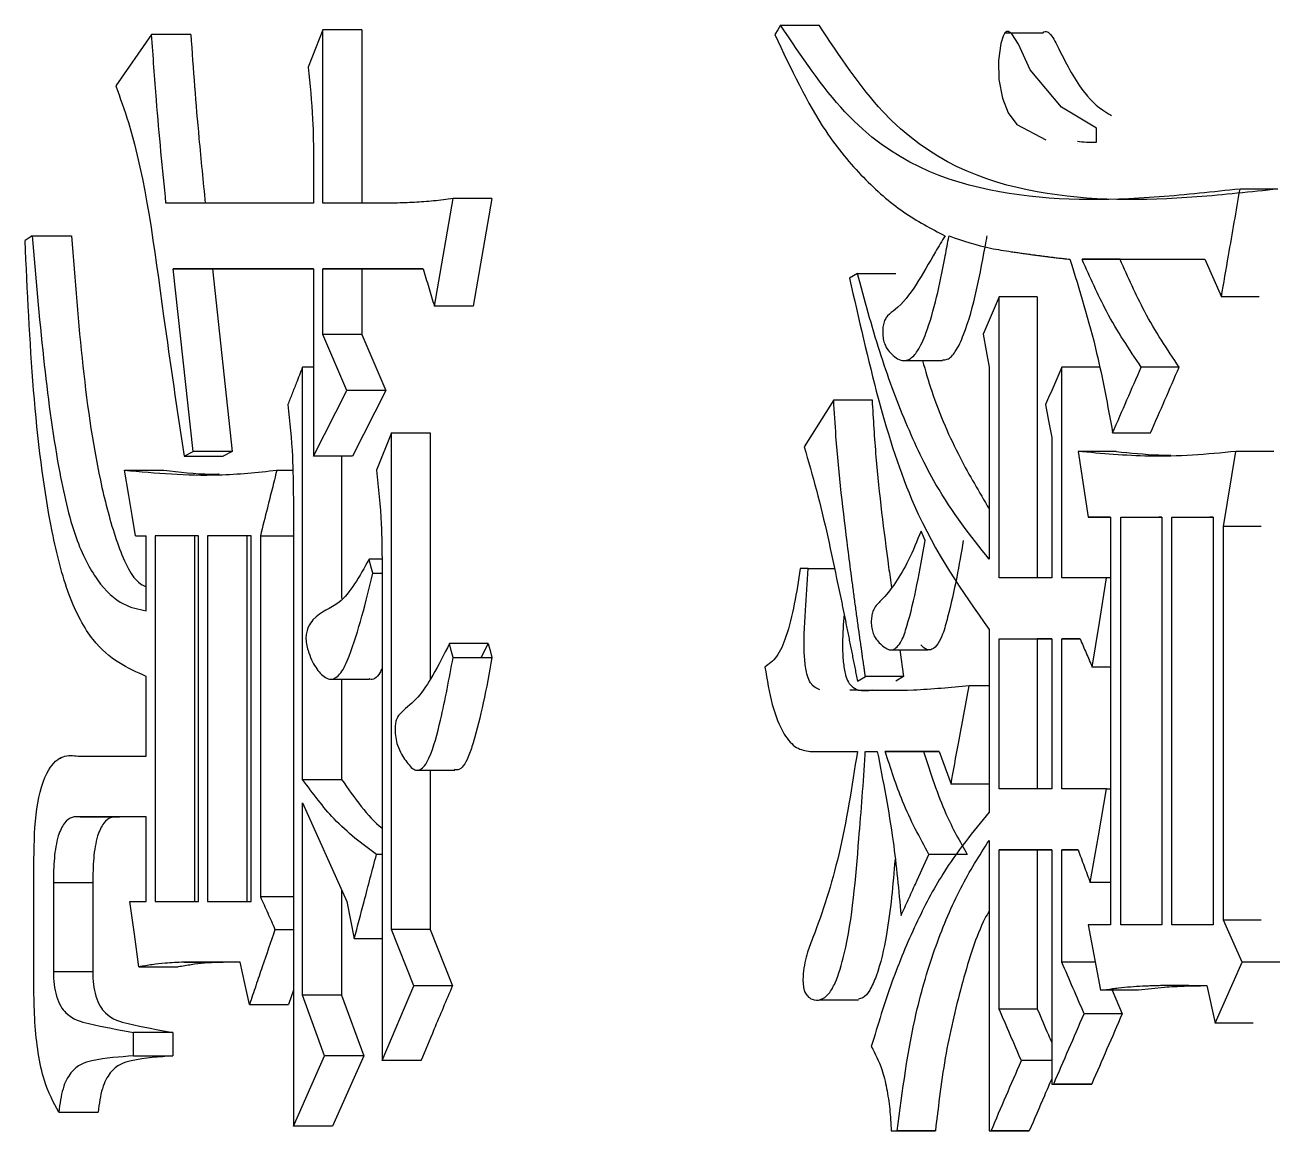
# Model space of a CAD drawing. Header units: millimetres. Extents: x 2160 to 4596, y 811 to 2534.
# Drawn here: x 3250.792 to 3253.688, y 1501.03 to 1503.583 of the extents above; entities that cross this region are included whole.
import ezdxf

# ---------------------------------------------------------------- set-up
doc = ezdxf.new("R2010")
doc.units = ezdxf.units.MM

msp = doc.modelspace()

# ---------------------------------------------------------------- linework, layer by layer
at = {"color": 7, "linetype": 'Continuous', "lineweight": 25}
for p, q in [((3251.479, 1503.5718), (3251.445, 1503.4852)), ((3251.479, 1503.1715), (3251.479, 1503.5718)), ((3251.569, 1503.5718), (3251.569, 1503.1715)), ((3252.5356, 1503.5825), (3252.6243, 1503.5825)), ((3251.0837, 1503.5609), (3251.0011, 1503.4422)), ((3251.1743, 1503.5609), (3251.0837, 1503.5609)), ((3253.141, 1503.564), (3253.0525, 1503.564)), ((3253.2645, 1503.3122), (3253.2645, 1503.3447)), ((3253.22, 1503.3103), (3253.2205, 1503.3103)), ((3251.4577, 1503.2689), (3251.4577, 1503.1715)), ((3253.6835, 1503.2041), (3253.5962, 1503.2041)), ((3251.4577, 1503.1715), (3251.117, 1503.1715)), ((3251.6459, 1503.1715), (3251.479, 1503.1715)), ((3251.7365, 1502.9336), (3251.7798, 1503.1824)), ((3251.8694, 1503.1823), (3251.7798, 1503.1824)), ((3251.8694, 1503.1823), (3251.8262, 1502.9336)), ((3250.8081, 1503.0958), (3250.7918, 1503.085)), ((3250.8081, 1503.0958), (3250.899, 1503.0958)), ((3251.1336, 1503.0201), (3251.4577, 1503.0201)), ((3251.1795, 1502.5982), (3251.1336, 1503.0201)), ((3251.2241, 1503.0201), (3251.1336, 1503.0201)), ((3251.4577, 1503.0201), (3251.2241, 1503.0201)), ((3251.2241, 1503.0201), (3251.2699, 1502.5982)), ((3251.4577, 1503.0201), (3251.4577, 1502.5874)), ((3251.479, 1503.0201), (3251.7105, 1503.0201)), ((3251.479, 1502.8686), (3251.479, 1503.0201)), ((3251.569, 1503.0201), (3251.479, 1503.0201)), ((3251.7105, 1503.0201), (3251.569, 1503.0201)), ((3251.569, 1503.0201), (3251.569, 1502.8686)), ((3253.2316, 1503.0418), (3253.5151, 1503.0418)), ((3253.3194, 1503.0418), (3253.2316, 1503.0418)), ((3253.3194, 1503.0418), (3253.5151, 1503.0418)), ((3253.5151, 1503.0418), (3253.5532, 1502.9552)), ((3252.7131, 1503.0093), (3252.6948, 1502.9985)), ((3251.8262, 1502.9336), (3251.7365, 1502.9336)), ((3253.0402, 1502.3062), (3253.0402, 1502.9552)), ((3253.1282, 1502.9552), (3253.1282, 1502.3062)), ((3253.6406, 1502.9552), (3253.5532, 1502.9552)), ((3251.5344, 1502.7388), (3251.479, 1502.8686)), ((3251.569, 1502.8686), (3251.479, 1502.8686)), ((3251.569, 1502.8686), (3251.6244, 1502.7388)), ((3251.4322, 1501.841), (3251.4322, 1502.7929)), ((3251.4577, 1502.7929), (3251.4322, 1502.7929)), ((3252.8207, 1502.808), (3252.9096, 1502.808)), ((3253.017, 1502.793), (3253.017, 1502.3495)), ((3253.1848, 1502.3062), (3253.1848, 1502.793)), ((3251.4577, 1502.5874), (3251.5344, 1502.7388)), ((3251.6244, 1502.7388), (3251.5344, 1502.7388)), ((3251.6244, 1502.7388), (3251.5478, 1502.5874)), ((3252.6583, 1502.7172), (3252.5901, 1502.609)), ((3252.6583, 1502.7172), (3252.7468, 1502.7172)), ((3251.6373, 1502.6415), (3251.6029, 1502.5549)), ((3251.6373, 1501.4948), (3251.6373, 1502.6415)), ((3251.6373, 1502.6415), (3251.7271, 1502.6415)), ((3251.7271, 1502.6415), (3251.7271, 1502.0733)), ((3253.3021, 1502.6415), (3253.3898, 1502.6415)), ((3253.1614, 1502.6307), (3253.1614, 1502.3062)), ((3251.1586, 1502.5874), (3251.1795, 1502.5982)), ((3251.1586, 1502.5874), (3251.2491, 1502.5874)), ((3251.2699, 1502.5982), (3251.1795, 1502.5982)), ((3251.2699, 1502.5982), (3251.2491, 1502.5874)), ((3251.5223, 1502.5874), (3251.5223, 1502.2585)), ((3253.2223, 1502.5982), (3253.2457, 1502.4468)), ((3253.31, 1502.5982), (3253.2223, 1502.5982)), ((3253.558, 1502.4252), (3253.5866, 1502.5983)), ((3253.6739, 1502.5983), (3253.5866, 1502.5983)), ((3251.0215, 1502.5549), (3251.1122, 1502.5549)), ((3251.3729, 1502.5549), (3251.4095, 1502.5549)), ((3251.411, 1502.49), (3251.411, 1501.0405)), ((3253.2457, 1502.4468), (3253.2974, 1502.4468)), ((3253.2974, 1502.4468), (3253.2457, 1502.4468)), ((3253.2974, 1502.4468), (3253.2974, 1501.5057)), ((3253.321, 1502.4468), (3253.4155, 1502.4468)), ((3253.321, 1501.5057), (3253.321, 1502.4468)), ((3253.321, 1502.4468), (3253.4086, 1502.4468)), ((3253.4155, 1502.4468), (3253.4086, 1502.4468)), ((3253.4155, 1502.4468), (3253.4154, 1501.5057)), ((3253.4391, 1502.4468), (3253.5342, 1502.4468)), ((3253.4391, 1501.5057), (3253.4391, 1502.4468)), ((3253.4391, 1502.4468), (3253.5266, 1502.4468)), ((3253.5342, 1502.4468), (3253.5266, 1502.4468)), ((3253.5342, 1502.4468), (3253.5341, 1501.5057)), ((3252.869, 1502.3927), (3252.8598, 1502.4143)), ((3251.0464, 1502.4035), (3251.0712, 1502.4035)), ((3251.0464, 1502.4035), (3251.0712, 1502.4035)), ((3251.0712, 1502.2304), (3251.0712, 1502.4035)), ((3251.192, 1502.4035), (3251.092, 1502.4035)), ((3251.092, 1502.4035), (3251.092, 1501.5597)), ((3251.1826, 1502.4035), (3251.092, 1502.4035)), ((3251.1826, 1502.4035), (3251.1825, 1501.5597)), ((3251.192, 1502.4035), (3251.1826, 1502.4035)), ((3251.192, 1501.5597), (3251.192, 1502.4035)), ((3251.213, 1502.4035), (3251.2129, 1501.5597)), ((3251.3138, 1502.4035), (3251.213, 1502.4035)), ((3251.3034, 1502.4035), (3251.213, 1502.4035)), ((3251.3034, 1502.4035), (3251.3033, 1501.5597)), ((3251.3138, 1502.4035), (3251.3034, 1502.4035)), ((3251.3138, 1501.5597), (3251.3138, 1502.4035)), ((3251.3349, 1502.4035), (3251.3348, 1501.5706)), ((3251.3349, 1502.4035), (3251.411, 1502.4035)), ((3251.6156, 1502.3494), (3251.5858, 1502.3494)), ((3251.6158, 1502.3386), (3251.6158, 1501.192)), ((3252.5991, 1502.3278), (3252.581, 1502.3278)), ((3252.5991, 1502.3278), (3252.6597, 1502.3278)), ((3251.5943, 1502.317), (3251.6158, 1502.317)), ((3253.1614, 1502.3062), (3253.0402, 1502.3062)), ((3253.288, 1502.3062), (3253.1848, 1502.3062)), ((3253.2974, 1502.3062), (3253.288, 1502.3062)), ((3253.017, 1502.1872), (3253.017, 1501.7653)), ((3251.8608, 1502.1546), (3251.7711, 1502.1547)), ((3251.845, 1502.123), (3251.8608, 1502.1546)), ((3253.0402, 1502.1655), (3253.1614, 1502.1656)), ((3253.0402, 1501.8194), (3253.0402, 1502.1655)), ((3253.0402, 1502.1655), (3253.1282, 1502.1655)), ((3253.1614, 1502.1655), (3253.1282, 1502.1655)), ((3253.1282, 1502.1655), (3253.1282, 1501.8194)), ((3253.1614, 1502.1656), (3253.1614, 1501.8194)), ((3253.1848, 1502.1656), (3253.2269, 1502.1656)), ((3253.1848, 1501.8194), (3253.1848, 1502.1656)), ((3253.2269, 1502.1656), (3253.1848, 1502.1656)), ((3251.7798, 1502.1223), (3251.8694, 1502.1223)), ((3252.7864, 1502.1404), (3252.8753, 1502.1404)), ((3252.8111, 1502.1404), (3252.8197, 1502.079)), ((3253.2974, 1502.1006), (3253.2551, 1502.1006)), ((3251.0712, 1501.8951), (3251.0712, 1502.079)), ((3251.495, 1502.0728), (3251.5856, 1502.0728)), ((3251.5223, 1502.0728), (3251.5223, 1501.841)), ((3252.713, 1502.0682), (3252.7313, 1502.079)), ((3252.8197, 1502.079), (3252.7313, 1502.079)), ((3252.8197, 1502.079), (3252.8015, 1502.0682)), ((3252.7842, 1502.0468), (3252.7159, 1502.0468)), ((3253.017, 1502.0574), (3252.9706, 1502.0574)), ((3250.8754, 1501.8897), (3250.8721, 1501.8897)), ((3250.9144, 1501.8951), (3251.0712, 1501.8951)), ((3250.9144, 1501.8951), (3251.0052, 1501.8951)), ((3252.6037, 1501.9059), (3252.7129, 1501.9059)), ((3252.6037, 1501.9059), (3252.6923, 1501.9059)), ((3252.7313, 1501.9059), (3252.7588, 1501.9059)), ((3252.7771, 1501.9059), (3252.9013, 1501.9059)), ((3252.8655, 1501.9059), (3252.7771, 1501.9059)), ((3252.9013, 1501.9059), (3252.8655, 1501.9059)), ((3252.9013, 1501.9059), (3252.929, 1501.8302)), ((3251.6928, 1501.8627), (3251.7834, 1501.8627)), ((3251.7271, 1501.8627), (3251.7271, 1501.4948)), ((3251.4322, 1501.841), (3251.5223, 1501.841)), ((3253.017, 1501.8302), (3252.929, 1501.8302)), ((3253.1614, 1501.8194), (3253.0402, 1501.8194)), ((3253.288, 1501.8194), (3253.1848, 1501.8194)), ((3253.288, 1501.8194), (3253.2974, 1501.8194)), ((3251.4322, 1501.7869), (3251.5344, 1501.5597)), ((3251.4322, 1501.3434), (3251.4322, 1501.7869)), ((3251.0712, 1501.7544), (3250.9185, 1501.7544)), ((3250.9185, 1501.7544), (3251.0093, 1501.7544)), ((3251.0712, 1501.7544), (3251.0093, 1501.7544)), ((3251.0712, 1501.5597), (3251.0712, 1501.7544)), ((3253.017, 1501.7004), (3253.017, 1501.0297)), ((3250.8121, 1501.3542), (3250.8121, 1501.6571)), ((3251.6158, 1501.668), (3251.6029, 1501.668)), ((3253.0402, 1501.6788), (3253.1614, 1501.6788)), ((3253.0402, 1501.311), (3253.0402, 1501.6788)), ((3253.1282, 1501.6788), (3253.0402, 1501.6788)), ((3253.1614, 1501.6788), (3253.1282, 1501.6788)), ((3253.1282, 1501.6788), (3253.1282, 1501.311)), ((3253.1614, 1501.6788), (3253.1614, 1501.1379)), ((3253.1848, 1501.6788), (3253.2223, 1501.6788)), ((3253.1848, 1501.4192), (3253.1848, 1501.6788)), ((3253.2223, 1501.6788), (3253.1848, 1501.6788)), ((3250.857, 1501.603), (3250.857, 1501.3975)), ((3250.857, 1501.603), (3250.9479, 1501.603)), ((3250.9479, 1501.603), (3250.9479, 1501.3975)), ((3253.2974, 1501.6031), (3253.2504, 1501.6031)), ((3251.3348, 1501.5706), (3251.411, 1501.5706)), ((3251.5223, 1501.5867), (3251.5223, 1501.3434)), ((3251.0339, 1501.5597), (3251.0712, 1501.5597)), ((3251.092, 1501.5597), (3251.192, 1501.5597)), ((3251.2129, 1501.5597), (3251.3138, 1501.5597)), ((3251.5344, 1501.5597), (3251.5515, 1501.4732)), ((3253.6009, 1501.4192), (3253.558, 1501.5165)), ((3251.3686, 1501.4948), (3251.411, 1501.4948)), ((3251.6889, 1501.365), (3251.6373, 1501.4948)), ((3251.7271, 1501.4948), (3251.6373, 1501.4948)), ((3251.7271, 1501.4948), (3251.7787, 1501.365)), ((3253.2457, 1501.5057), (3253.2739, 1501.3543)), ((3253.2974, 1501.5057), (3253.2457, 1501.5057)), ((3253.4154, 1501.5057), (3253.321, 1501.5057)), ((3253.5341, 1501.5057), (3253.4391, 1501.5057)), ((3251.6158, 1501.4732), (3251.5515, 1501.4732)), ((3250.857, 1501.3975), (3250.9479, 1501.3975)), ((3251.0546, 1501.4083), (3251.1452, 1501.4083)), ((3251.2885, 1501.4191), (3251.1586, 1501.4191)), ((3251.1586, 1501.4191), (3251.2491, 1501.4191)), ((3251.2885, 1501.4191), (3251.2491, 1501.4191)), ((3253.2618, 1501.4192), (3253.1848, 1501.4192)), ((3253.5389, 1501.2785), (3253.6009, 1501.4192)), ((3253.6882, 1501.4192), (3253.6009, 1501.4192)), ((3251.6158, 1501.192), (3251.6889, 1501.365)), ((3251.7787, 1501.365), (3251.6889, 1501.365)), ((3253.5199, 1501.3651), (3253.5389, 1501.2785)), ((3251.411, 1501.3545), (3251.3998, 1501.3218)), ((3251.4832, 1501.2028), (3251.4322, 1501.3434)), ((3251.5223, 1501.3434), (3251.5733, 1501.2028)), ((3253.3616, 1501.3543), (3253.2739, 1501.3543)), ((3253.3007, 1501.3543), (3253.3241, 1501.3002)), ((3253.4215, 1501.3605), (3253.3616, 1501.3543)), ((3251.3095, 1501.3218), (3251.3998, 1501.3218)), ((3252.6264, 1501.3325), (3252.7155, 1501.3325)), ((3253.1282, 1501.311), (3253.0402, 1501.311)), ((3253.3241, 1501.3002), (3253.2363, 1501.3002)), ((3253.6263, 1501.2785), (3253.5389, 1501.2785)), ((3251.0422, 1501.2028), (3251.0422, 1501.2569)), ((3251.1328, 1501.2569), (3251.0422, 1501.2569)), ((3251.1328, 1501.2569), (3251.1328, 1501.2028)), ((3251.0422, 1501.2028), (3251.1328, 1501.2028)), ((3251.411, 1501.0405), (3251.4832, 1501.2028)), ((3251.5733, 1501.2028), (3251.4832, 1501.2028)), ((3251.5733, 1501.2028), (3251.5011, 1501.0405)), ((3251.7057, 1501.192), (3251.6158, 1501.192)), ((3253.1614, 1501.192), (3253.0914, 1501.192)), ((3253.1614, 1501.1379), (3253.1661, 1501.1379)), ((3253.1614, 1501.1379), (3253.2492, 1501.1379)), ((3253.2539, 1501.1379), (3253.1661, 1501.1379)), ((3253.2492, 1501.1379), (3253.2539, 1501.1379)), ((3250.8693, 1501.0729), (3250.9602, 1501.0729)), ((3251.5011, 1501.0405), (3251.411, 1501.0405)), ((3252.7909, 1501.0297), (3252.8046, 1501.0297)), ((3252.7909, 1501.0297), (3252.8792, 1501.0297)), ((3253.017, 1501.0297), (3253.0216, 1501.0297)), ((3253.017, 1501.0297), (3253.105, 1501.0297)), ((3253.1096, 1501.0297), (3253.0216, 1501.0297)), ((3253.105, 1501.0297), (3253.1096, 1501.0297))]:
    msp.add_line(p, q, dxfattribs=at)
at = {"color": 7, "linetype": 'Continuous', "lineweight": 25, "flags": 128}
for points in [[(3251.569, 1503.5718), (3251.5465, 1503.5718), (3251.524, 1503.5718), (3251.5015, 1503.5718), (3251.479, 1503.5718)], [(3252.5357, 1503.5825), (3252.5289, 1503.5718), (3252.5221, 1503.561)], [(3253.2645, 1503.3447), (3253.1844, 1503.3929), (3253.1114, 1503.4795), (3253.0849, 1503.5382), (3253.0694, 1503.5621), (3253.062, 1503.5674), (3253.0576, 1503.5675), (3253.0534, 1503.5644), (3253.0492, 1503.5571), (3253.0441, 1503.5402), (3253.0389, 1503.501), (3253.0395, 1503.4567), (3253.0475, 1503.4137), (3253.061, 1503.3796), (3253.0809, 1503.3531), (3253.1481, 1503.3179), (3253.1481, 1503.3179)], [(3252.7131, 1503.0093), (3252.7495, 1503.0093), (3252.7755, 1503.0093), (3252.8015, 1503.0093)], [(3253.1282, 1502.9552), (3253.106, 1502.9552), (3253.0838, 1502.9552), (3253.0402, 1502.9552)], [(3253.0031, 1502.8687), (3253.01, 1502.8308), (3253.017, 1502.793)], [(3253.2726, 1502.793), (3253.2504, 1502.793), (3253.2283, 1502.793), (3253.1848, 1502.793)], [(3253.4558, 1502.793), (3253.4336, 1502.793), (3253.4115, 1502.793), (3253.3682, 1502.793)], [(3253.1474, 1502.7064), (3253.1544, 1502.6686), (3253.1614, 1502.6307)], [(3251.5478, 1502.5874), (3251.525, 1502.5874), (3251.4914, 1502.5874), (3251.4577, 1502.5874)], [(3251.0464, 1502.4035), (3251.0387, 1502.4501), (3251.0311, 1502.4967), (3251.0215, 1502.5549)], [(3253.558, 1501.5165), (3253.558, 1501.9708), (3253.558, 1502.4252)], [(3253.6453, 1502.4252), (3253.6235, 1502.4252), (3253.6016, 1502.4252), (3253.5798, 1502.4252), (3253.558, 1502.4252)], [(3251.5943, 1502.317), (3251.5901, 1502.3332), (3251.5858, 1502.3494)], [(3253.2551, 1502.1006), (3253.2716, 1502.2034), (3253.288, 1502.3062)], [(3251.7798, 1502.1223), (3251.7754, 1502.1385), (3251.7711, 1502.1547)], [(3251.8608, 1502.1546), (3251.8629, 1502.1465), (3251.8651, 1502.1384), (3251.8694, 1502.1223)], [(3253.2504, 1501.6031), (3253.2692, 1501.7112), (3253.288, 1501.8194)], [(3251.0546, 1501.4083), (3251.0443, 1501.484), (3251.0339, 1501.5597)], [(3253.6453, 1501.5165), (3253.6016, 1501.5165), (3253.558, 1501.5165)], [(3251.3095, 1501.3218), (3251.299, 1501.3704), (3251.2885, 1501.4191)], [(3251.5223, 1501.3434), (3251.4772, 1501.3434), (3251.4322, 1501.3434)], [(3252.893, 1501.0297), (3252.8635, 1501.0297), (3252.8046, 1501.0297)], [(3252.8792, 1501.0297), (3252.8839, 1501.0297), (3252.8869, 1501.0297), (3252.8899, 1501.0297), (3252.893, 1501.0297)]]:
    msp.add_lwpolyline(points, dxfattribs=at)
at = {"color": 7, "linetype": 'Continuous', "lineweight": 25}
for points, knots in [([(3253.5962, 1503.2041), (3253.5337, 1503.1973), (3253.3466, 1503.1771), (3253.0393, 1503.1743), (3252.7317, 1503.289), (3252.5839, 1503.5103), (3252.5357, 1503.5824)], [0, 0, 0, 0, 0.166548, 0.499383, 0.836688, 1, 1, 1, 1]), ([(3253.6835, 1503.2041), (3253.621, 1503.1973), (3253.4339, 1503.177), (3253.1266, 1503.1742), (3252.8195, 1503.2898), (3252.6721, 1503.5108), (3252.6243, 1503.5824)], [0, 0, 0, 0, 0.166754, 0.500002, 0.83778, 1, 1, 1, 1]), ([(3253.1411, 1503.5639), (3253.1412, 1503.5641), (3253.1426, 1503.5664), (3253.1461, 1503.5682), (3253.1521, 1503.5673), (3253.1639, 1503.5564), (3253.1903, 1503.502), (3253.2304, 1503.4254), (3253.2755, 1503.387), (3253.297, 1503.3753), (3253.2991, 1503.3742)], [0, 0, 0, 0, 0.002584, 0.028109, 0.054673, 0.100241, 0.232006, 0.645153, 0.96551, 1, 1, 1, 1]), ([(3251.117, 1503.1715), (3251.113, 1503.211), (3251.1052, 1503.29), (3251.0938, 1503.4198), (3251.0873, 1503.5104), (3251.0837, 1503.5609)], [0, 0, 0, 0, 0.306381, 0.612797, 1, 1, 1, 1]), ([(3251.1743, 1503.5609), (3251.177, 1503.5209), (3251.1824, 1503.4407), (3251.1938, 1503.311), (3251.2026, 1503.2215), (3251.2075, 1503.1715)], [0, 0, 0, 0, 0.306393, 0.61282, 1, 1, 1, 1]), ([(3252.5221, 1503.561), (3252.5596, 1503.4817), (3252.6208, 1503.352), (3252.7255, 1503.2276), (3252.8181, 1503.1471), (3252.8829, 1503.1129), (3252.9151, 1503.0959)], [0, 0, 0, 0, 0.345608, 0.56562, 0.783503, 1, 1, 1, 1]), ([(3251.445, 1503.4852), (3251.4492, 1503.4455), (3251.4567, 1503.3743), (3251.4574, 1503.3012), (3251.4577, 1503.2689)], [0, 0, 0, 0, 0.558835, 1, 1, 1, 1]), ([(3251.0011, 1503.4422), (3251.0111, 1503.4146), (3251.0658, 1503.2634), (3251.1039, 1502.9536), (3251.1426, 1502.6944), (3251.1586, 1502.5874)], [0, 0, 0, 0, 0.116288, 0.635254, 1, 1, 1, 1]), ([(3253.2207, 1503.3142), (3253.2347, 1503.3128), (3253.2493, 1503.3112), (3253.2639, 1503.3122), (3253.2645, 1503.3122)], [0, 0, 0, 0, 0.960238, 1, 1, 1, 1]), ([(3253.5532, 1502.9552), (3253.5587, 1502.987), (3253.5686, 1503.0443), (3253.5829, 1503.1272), (3253.5917, 1503.1785), (3253.5962, 1503.2041)], [0, 0, 0, 0, 0.382595, 0.691297, 1, 1, 1, 1]), ([(3251.7798, 1503.1824), (3251.7648, 1503.1803), (3251.7349, 1503.1761), (3251.6903, 1503.1728), (3251.6607, 1503.172), (3251.6459, 1503.1715)], [0, 0, 0, 0, 0.33558, 0.667724, 1, 1, 1, 1]), ([(3251.0712, 1502.079), (3251.0288, 1502.0979), (3250.9627, 1502.1273), (3250.8893, 1502.2616), (3250.8154, 1502.5621), (3250.8023, 1502.8528), (3250.7918, 1503.085)], [0, 0, 0, 0, 0.2265728, 0.3529789, 0.4833551, 1, 1, 1, 1]), ([(3250.8081, 1503.0958), (3250.8161, 1503.0016), (3250.8316, 1502.82), (3250.8624, 1502.5833), (3250.9028, 1502.4014), (3250.9571, 1502.2943), (3251.0146, 1502.2419), (3251.0537, 1502.234), (3251.0712, 1502.2304)], [0, 0, 0, 0, 0.245646, 0.473666, 0.633063, 0.763711, 0.894016, 1, 1, 1, 1]), ([(3250.899, 1503.0958), (3250.9144, 1502.8933), (3250.9337, 1502.6396), (3251.0019, 1502.3864), (3251.0388, 1502.3018), (3251.0653, 1502.2885), (3251.0712, 1502.2855)], [0, 0, 0, 0, 0.63735, 0.798589, 0.954752, 1, 1, 1, 1]), ([(3252.9152, 1503.0958), (3252.9078, 1503.0837), (3252.8709, 1503.0227), (3252.8301, 1502.944), (3252.7859, 1502.916), (3252.7766, 1502.9037), (3252.7728, 1502.892), (3252.7711, 1502.8786), (3252.7714, 1502.8647), (3252.7739, 1502.8508), (3252.7797, 1502.8365), (3252.7937, 1502.8198), (3252.8123, 1502.8061), (3252.8347, 1502.8096), (3252.8545, 1502.831), (3252.8865, 1502.9049), (3252.9063, 1502.9985), (3252.9207, 1503.0764), (3252.9239, 1503.0935), (3252.9244, 1503.0958)], [0, 0, 0, 0, 0.066203, 0.331418, 0.376174, 0.392134, 0.408285, 0.422252, 0.437571, 0.454108, 0.470588, 0.499884, 0.567199, 0.607022, 0.655995, 0.720748, 0.938177, 0.991744, 1, 1, 1, 1]), ([(3252.9095, 1502.8095), (3252.9132, 1502.8096), (3252.9237, 1502.8097), (3252.9415, 1502.8297), (3252.9791, 1502.9119), (3252.9968, 1503.0129), (3253.0118, 1503.0919), (3253.0126, 1503.0958)], [0, 0, 0, 0, 0.06199, 0.176405, 0.324608, 0.966385, 1, 1, 1, 1]), ([(3252.9244, 1503.0958), (3252.9562, 1503.0851), (3253.004, 1503.0689), (3253.0565, 1503.0613), (3253.0787, 1503.0579), (3253.0868, 1503.0568), (3253.0928, 1503.0559), (3253.0989, 1503.055), (3253.105, 1503.0542), (3253.11, 1503.0535), (3253.1151, 1503.0528), (3253.1191, 1503.0522), (3253.1232, 1503.0517), (3253.1272, 1503.0512), (3253.1313, 1503.0507), (3253.1364, 1503.05), (3253.1404, 1503.0495), (3253.1455, 1503.0488), (3253.1495, 1503.0483), (3253.1536, 1503.0478), (3253.1577, 1503.0473), (3253.1617, 1503.0468), (3253.1668, 1503.0462), (3253.1709, 1503.0457), (3253.1759, 1503.0451), (3253.18, 1503.0446), (3253.1851, 1503.044), (3253.1891, 1503.0435), (3253.1932, 1503.043), (3253.1977, 1503.0425), (3253.2011, 1503.042), (3253.2035, 1503.0418)], [0, 0, 0, 0, 0.346641, 0.519778, 0.563061, 0.584702, 0.606343, 0.627984, 0.649626, 0.671267, 0.682088, 0.703729, 0.714549, 0.72537, 0.747011, 0.757832, 0.779473, 0.790294, 0.811935, 0.822756, 0.833576, 0.855218, 0.866038, 0.88768, 0.8985, 0.920141, 0.930962, 0.952603, 0.963424, 0.974245, 1, 1, 1, 1]), ([(3251.7105, 1503.0201), (3251.7149, 1503.0057), (3251.7235, 1502.9768), (3251.7321, 1502.948), (3251.7365, 1502.9336)], [0, 0, 0, 0, 0.499999, 1, 1, 1, 1]), ([(3253.2035, 1503.0418), (3253.2255, 1502.9711), (3253.2648, 1502.8446), (3253.2907, 1502.7038), (3253.3021, 1502.6415)], [0, 0, 0, 0, 0.5578888, 1, 1, 1, 1]), ([(3253.3682, 1502.793), (3253.3406, 1502.834), (3253.291, 1502.9076), (3253.2499, 1503.0005), (3253.2316, 1503.0417)], [0, 0, 0, 0, 0.556387, 1, 1, 1, 1]), ([(3253.4558, 1502.793), (3253.4282, 1502.834), (3253.3787, 1502.9076), (3253.3376, 1503.0005), (3253.3194, 1503.0417)], [0, 0, 0, 0, 0.556343, 1, 1, 1, 1]), ([(3252.6948, 1502.9985), (3252.7371, 1502.81), (3252.8115, 1502.4785), (3252.9551, 1502.275), (3253.017, 1502.1872)], [0, 0, 0, 0, 0.568507, 1, 1, 1, 1]), ([(3253.017, 1502.3495), (3252.9745, 1502.403), (3252.9041, 1502.4919), (3252.8229, 1502.6634), (3252.7622, 1502.8272), (3252.7295, 1502.9484), (3252.7131, 1503.0093)], [0, 0, 0, 0, 0.333002, 0.552476, 0.774971, 1, 1, 1, 1]), ([(3253.0402, 1502.9552), (3253.034, 1502.9408), (3253.0216, 1502.9119), (3253.0093, 1502.8831), (3253.0031, 1502.8687)], [0, 0, 0, 0, 0.499999, 1, 1, 1, 1]), ([(3251.4322, 1502.7929), (3251.4274, 1502.7806), (3251.4193, 1502.76), (3251.408, 1502.7311), (3251.4015, 1502.7146), (3251.3983, 1502.7064)], [0, 0, 0, 0, 0.428346, 0.714167, 1, 1, 1, 1]), ([(3252.8631, 1502.808), (3252.87, 1502.7842), (3252.8941, 1502.702), (3252.9459, 1502.5856), (3252.9942, 1502.5043), (3253.017, 1502.4659)], [0, 0, 0, 0, 0.176257, 0.610601, 1, 1, 1, 1]), ([(3253.1848, 1502.793), (3253.1785, 1502.7785), (3253.1661, 1502.7497), (3253.1536, 1502.7208), (3253.1474, 1502.7064)], [0, 0, 0, 0, 0.499999, 1, 1, 1, 1]), ([(3253.3021, 1502.6415), (3253.3131, 1502.6668), (3253.3351, 1502.7172), (3253.3572, 1502.7677), (3253.3682, 1502.793)], [0, 0, 0, 0, 0.4999967, 1, 1, 1, 1]), ([(3253.3898, 1502.6415), (3253.4008, 1502.6668), (3253.4228, 1502.7172), (3253.4448, 1502.7677), (3253.4558, 1502.793)], [0, 0, 0, 0, 0.5000021, 1, 1, 1, 1]), ([(3251.3983, 1502.7064), (3251.4025, 1502.6666), (3251.41, 1502.5955), (3251.4107, 1502.5223), (3251.411, 1502.49)], [0, 0, 0, 0, 0.558839, 1, 1, 1, 1]), ([(3252.7313, 1502.079), (3252.7309, 1502.0817), (3252.7302, 1502.0869), (3252.7291, 1502.0949), (3252.7279, 1502.1028), (3252.7264, 1502.1134), (3252.7249, 1502.124), (3252.7234, 1502.1346), (3252.7223, 1502.1425), (3252.7208, 1502.1531), (3252.7193, 1502.1637), (3252.7178, 1502.1743), (3252.7167, 1502.1823), (3252.7152, 1502.1929), (3252.7137, 1502.2035), (3252.7119, 1502.2168), (3252.7101, 1502.23), (3252.7079, 1502.246), (3252.705, 1502.2672), (3252.7022, 1502.2885), (3252.6973, 1502.3258), (3252.6831, 1502.438), (3252.6665, 1502.573), (3252.6599, 1502.6891), (3252.6583, 1502.7172)], [0, 0, 0, 0, 0.012619, 0.025237, 0.037856, 0.050474, 0.075711, 0.08833, 0.100948, 0.113567, 0.138804, 0.151422, 0.164041, 0.176659, 0.201896, 0.214515, 0.239752, 0.264989, 0.290226, 0.3407, 0.365937, 0.466887, 0.870929, 1, 1, 1, 1]), ([(3252.7468, 1502.7172), (3252.7494, 1502.6732), (3252.7573, 1502.5425), (3252.7758, 1502.3994), (3252.7893, 1502.2997), (3252.7914, 1502.2841)], [0, 0, 0, 0, 0.299395, 0.889632, 1, 1, 1, 1]), ([(3252.5901, 1502.609), (3252.5998, 1502.5759), (3252.6294, 1502.4744), (3252.6545, 1502.3555), (3252.6728, 1502.2681), (3252.6767, 1502.2496), (3252.6805, 1502.2311), (3252.6838, 1502.2148), (3252.6866, 1502.2009), (3252.688, 1502.194), (3252.6899, 1502.1847), (3252.6918, 1502.1754), (3252.6936, 1502.1661), (3252.695, 1502.1591), (3252.6969, 1502.1498), (3252.6987, 1502.1405), (3252.7006, 1502.1311), (3252.702, 1502.1242), (3252.7038, 1502.1148), (3252.7057, 1502.1055), (3252.7075, 1502.0962), (3252.7089, 1502.0892), (3252.7107, 1502.0799), (3252.7121, 1502.0729), (3252.713, 1502.0682)], [0, 0, 0, 0, 0.194919, 0.596792, 0.647185, 0.672381, 0.697577, 0.74797, 0.760568, 0.773166, 0.785764, 0.81096, 0.823558, 0.836156, 0.848754, 0.873951, 0.886549, 0.899147, 0.911745, 0.936941, 0.949539, 0.962137, 0.974736, 1, 1, 1, 1]), ([(3253.5866, 1502.5983), (3253.5531, 1502.595), (3253.4862, 1502.5885), (3253.3645, 1502.5854), (3253.2769, 1502.5933), (3253.2223, 1502.5982)], [0, 0, 0, 0, 0.273667, 0.547376, 1, 1, 1, 1]), ([(3253.31, 1502.5982), (3253.343, 1502.5949), (3253.3849, 1502.5905), (3253.4272, 1502.5896), (3253.4363, 1502.5894)], [0, 0, 0, 0, 0.7854, 1, 1, 1, 1]), ([(3251.0215, 1502.5549), (3251.0575, 1502.5518), (3251.1294, 1502.5455), (3251.2465, 1502.5417), (3251.328, 1502.5502), (3251.3729, 1502.5549)], [0, 0, 0, 0, 0.309877, 0.619791, 1, 1, 1, 1]), ([(3251.1122, 1502.5549), (3251.1481, 1502.5507), (3251.1885, 1502.5459), (3251.2294, 1502.5459), (3251.234, 1502.5458)], [0, 0, 0, 0, 0.887694, 1, 1, 1, 1]), ([(3251.3729, 1502.5549), (3251.3692, 1502.5404), (3251.3619, 1502.5113), (3251.3492, 1502.4608), (3251.3402, 1502.4249), (3251.3349, 1502.4035)], [0, 0, 0, 0, 0.288217, 0.576435, 1, 1, 1, 1]), ([(3251.6029, 1502.5549), (3251.6073, 1502.5139), (3251.6149, 1502.4427), (3251.6155, 1502.3695), (3251.6158, 1502.3386)], [0, 0, 0, 0, 0.576873, 1, 1, 1, 1]), ([(3251.2388, 1502.5453), (3251.2392, 1502.5455), (3251.2411, 1502.5465), (3251.237, 1502.5458), (3251.2339, 1502.5452)], [0, 0, 0, 0, 0.230108, 1, 1, 1, 1]), ([(3252.8598, 1502.4143), (3252.8505, 1502.3914), (3252.8327, 1502.3477), (3252.8012, 1502.294), (3252.7736, 1502.259), (3252.7533, 1502.2413), (3252.7467, 1502.2236), (3252.7449, 1502.2111), (3252.745, 1502.1974), (3252.7471, 1502.1835), (3252.7524, 1502.1694), (3252.7643, 1502.1552), (3252.7781, 1502.1425), (3252.7935, 1502.1386), (3252.8051, 1502.1463), (3252.8174, 1502.1635), (3252.8332, 1502.2129), (3252.8514, 1502.2901), (3252.8631, 1502.3583), (3252.869, 1502.3927)], [0, 0, 0, 0, 0.117411, 0.224514, 0.331514, 0.385099, 0.401502, 0.417942, 0.434593, 0.453955, 0.473463, 0.503457, 0.565822, 0.597864, 0.6299, 0.663784, 0.718184, 0.85806, 1, 1, 1, 1]), ([(3252.9573, 1502.3927), (3252.9525, 1502.3642), (3252.9422, 1502.3036), (3252.9259, 1502.2317), (3252.9116, 1502.1795), (3252.8994, 1502.1525), (3252.8866, 1502.1405), (3252.8723, 1502.139), (3252.8641, 1502.1469), (3252.8591, 1502.1517)], [0, 0, 0, 0, 0.251355, 0.535833, 0.663298, 0.7524074, 0.8422003, 0.9051749, 1, 1, 1, 1]), ([(3251.5858, 1502.3494), (3251.5638, 1502.3099), (3251.525, 1502.24), (3251.4708, 1502.2295), (3251.4467, 1502.1975), (3251.4415, 1502.1825), (3251.4395, 1502.1685), (3251.441, 1502.1531), (3251.4455, 1502.1355), (3251.4554, 1502.11), (3251.4727, 1502.0836), (3251.4969, 1502.0673), (3251.5221, 1502.0835), (3251.5577, 1502.1661), (3251.5781, 1502.2501), (3251.5943, 1502.317)], [0, 0, 0, 0, 0.206756, 0.36622, 0.399315, 0.414903, 0.42938, 0.446247, 0.465285, 0.496864, 0.558757, 0.621691, 0.682799, 0.747419, 1, 1, 1, 1]), ([(3252.581, 1502.3278), (3252.5725, 1502.2727), (3252.5607, 1502.1967), (3252.528, 1502.1209), (3252.5089, 1502.1073), (3252.4995, 1502.1006)], [0, 0, 0, 0, 0.572071, 0.789697, 1, 1, 1, 1]), ([(3252.6262, 1502.0481), (3252.6202, 1502.0506), (3252.6109, 1502.0545), (3252.6003, 1502.0706), (3252.5937, 1502.0929), (3252.588, 1502.1472), (3252.5929, 1502.2278), (3252.5971, 1502.2956), (3252.5991, 1502.3278)], [0, 0, 0, 0, 0.1205275, 0.1871773, 0.2540797, 0.3617656, 0.6971494, 1, 1, 1, 1]), ([(3252.6822, 1502.2228), (3252.6805, 1502.2005), (3252.6778, 1502.1654), (3252.6793, 1502.119), (3252.6831, 1502.0888), (3252.6899, 1502.0684), (3252.7002, 1502.0544), (3252.7197, 1502.0442), (3252.7364, 1502.0463), (3252.7477, 1502.0476)], [0, 0, 0, 0, 0.2337206, 0.3700639, 0.4821612, 0.5546155, 0.6270686, 0.7492778, 1, 1, 1, 1]), ([(3251.7711, 1502.1547), (3251.7586, 1502.1296), (3251.7358, 1502.0841), (3251.6991, 1502.0275), (3251.6708, 1502.0061), (3251.6539, 1501.9893), (3251.6487, 1501.9803), (3251.646, 1501.9684), (3251.6454, 1501.9542), (3251.647, 1501.9372), (3251.6517, 1501.9167), (3251.6632, 1501.8939), (3251.6768, 1501.8747), (3251.6916, 1501.8611), (3251.7035, 1501.8627), (3251.7147, 1501.8721), (3251.733, 1501.9069), (3251.7554, 1501.9926), (3251.7707, 1502.0738), (3251.7798, 1502.1223)], [0, 0, 0, 0, 0.133739, 0.243051, 0.352533, 0.371712, 0.391103, 0.40333, 0.418292, 0.440552, 0.463875, 0.498841, 0.561321, 0.592898, 0.624761, 0.654015, 0.68757, 0.813379, 1, 1, 1, 1]), ([(3253.2269, 1502.1656), (3253.2316, 1502.1547), (3253.241, 1502.1331), (3253.2504, 1502.1115), (3253.2551, 1502.1006)], [0, 0, 0, 0, 0.500001, 1, 1, 1, 1]), ([(3251.8694, 1502.1223), (3251.863, 1502.0872), (3251.8507, 1502.0192), (3251.8319, 1501.9428), (3251.816, 1501.894), (3251.8044, 1501.8719), (3251.7929, 1501.8619), (3251.786, 1501.8633), (3251.7831, 1501.8639)], [0, 0, 0, 0, 0.332169, 0.644911, 0.764477, 0.861963, 0.944096, 1, 1, 1, 1]), ([(3251.6158, 1502.0978), (3251.6141, 1502.0942), (3251.6066, 1502.0779), (3251.5945, 1502.0683), (3251.5863, 1502.0732), (3251.5858, 1502.0735)], [0, 0, 0, 0, 0.216989, 0.955314, 1, 1, 1, 1]), ([(3252.4995, 1502.1006), (3252.5044, 1502.0711), (3252.514, 1502.0129), (3252.5397, 1501.9461), (3252.5719, 1501.9105), (3252.5931, 1501.9074), (3252.6037, 1501.9059)], [0, 0, 0, 0, 0.291567, 0.574035, 0.788626, 1, 1, 1, 1]), ([(3252.9706, 1502.0574), (3252.9278, 1502.0531), (3252.8486, 1502.0453), (3252.7571, 1502.0461), (3252.7085, 1502.0469), (3252.6957, 1502.0471)], [0, 0, 0, 0, 0.465184, 0.860123, 1, 1, 1, 1]), ([(3252.929, 1501.8302), (3252.9347, 1501.8616), (3252.9445, 1501.9152), (3252.9584, 1501.9909), (3252.9665, 1502.0352), (3252.9706, 1502.0574)], [0, 0, 0, 0, 0.414509, 0.7072526, 1, 1, 1, 1]), ([(3250.8121, 1501.6571), (3250.8128, 1501.6965), (3250.8143, 1501.7735), (3250.8407, 1501.8671), (3250.8792, 1501.8986), (3250.9027, 1501.8963), (3250.9144, 1501.8951)], [0, 0, 0, 0, 0.295173, 0.576606, 0.789028, 1, 1, 1, 1]), ([(3252.7129, 1501.9059), (3252.7003, 1501.8248), (3252.6763, 1501.6703), (3252.6292, 1501.5229), (3252.5959, 1501.4406), (3252.5884, 1501.4051), (3252.5869, 1501.3762), (3252.5881, 1501.3612), (3252.592, 1501.349), (3252.5986, 1501.3389), (3252.611, 1501.331), (3252.6284, 1501.3306), (3252.6472, 1501.3439), (3252.6669, 1501.3797), (3252.6998, 1501.4933), (3252.7142, 1501.6792), (3252.7272, 1501.8359), (3252.7311, 1501.9036), (3252.7312, 1501.9059)], [0, 0, 0, 0, 0.188824, 0.359425, 0.391174, 0.431004, 0.443042, 0.4552, 0.463942, 0.475035, 0.493349, 0.52466, 0.556942, 0.585534, 0.64557, 0.848774, 0.994709, 1, 1, 1, 1]), ([(3252.7588, 1501.9059), (3252.7722, 1501.8375), (3252.7962, 1501.7149), (3252.8084, 1501.5848), (3252.8138, 1501.5273)], [0, 0, 0, 0, 0.55855, 1, 1, 1, 1]), ([(3252.8782, 1501.668), (3252.8569, 1501.7071), (3252.8184, 1501.7776), (3252.7898, 1501.8664), (3252.7771, 1501.9059)], [0, 0, 0, 0, 0.555111, 1, 1, 1, 1]), ([(3252.8655, 1501.9059), (3252.8817, 1501.8557), (3252.9104, 1501.7667), (3252.9495, 1501.6979), (3252.9665, 1501.668)], [0, 0, 0, 0, 0.56494, 1, 1, 1, 1]), ([(3251.6029, 1501.668), (3251.5696, 1501.6925), (3251.5098, 1501.7366), (3251.456, 1501.8089), (3251.4322, 1501.841)], [0, 0, 0, 0, 0.557248, 1, 1, 1, 1]), ([(3251.5223, 1501.841), (3251.5522, 1501.7982), (3251.5822, 1501.7551), (3251.6156, 1501.7288), (3251.6158, 1501.7286)], [0, 0, 0, 0, 0.994822, 1, 1, 1, 1]), ([(3250.9185, 1501.7544), (3250.9124, 1501.7549), (3250.9001, 1501.7557), (3250.8819, 1501.7429), (3250.8661, 1501.7103), (3250.858, 1501.6594), (3250.8573, 1501.6219), (3250.857, 1501.603)], [0, 0, 0, 0, 0.178016, 0.357314, 0.541602, 0.768589, 1, 1, 1, 1]), ([(3250.999, 1501.7539), (3250.9964, 1501.7539), (3250.9875, 1501.7541), (3250.9727, 1501.7426), (3250.9569, 1501.7103), (3250.9488, 1501.6594), (3250.9482, 1501.6219), (3250.9479, 1501.603)], [0, 0, 0, 0, 0.0867607, 0.2858243, 0.4905188, 0.7427767, 1, 1, 1, 1]), ([(3253.017, 1501.7653), (3252.9803, 1501.7207), (3252.9194, 1501.6469), (3252.8465, 1501.5084), (3252.7907, 1501.3752), (3252.7603, 1501.2749), (3252.745, 1501.2244)], [0, 0, 0, 0, 0.333809, 0.553089, 0.775219, 1, 1, 1, 1]), ([(3252.8046, 1501.0297), (3252.8169, 1501.1226), (3252.8369, 1501.2746), (3252.8923, 1501.4588), (3252.9493, 1501.5937), (3252.9945, 1501.665), (3253.017, 1501.7004)], [0, 0, 0, 0, 0.347456, 0.568585, 0.785979, 1, 1, 1, 1]), ([(3251.5515, 1501.4732), (3251.5591, 1501.502), (3251.5715, 1501.5489), (3251.5886, 1501.6138), (3251.5981, 1501.6499), (3251.6029, 1501.6679)], [0, 0, 0, 0, 0.444073, 0.722036, 1, 1, 1, 1]), ([(3252.7998, 1501.6568), (3252.7948, 1501.5981), (3252.7867, 1501.5035), (3252.7634, 1501.4018), (3252.7428, 1501.3547), (3252.7281, 1501.3366), (3252.7188, 1501.3346), (3252.7154, 1501.3339)], [0, 0, 0, 0, 0.454474, 0.731259, 0.84685, 0.944624, 1, 1, 1, 1]), ([(3252.8138, 1501.5273), (3252.8193, 1501.5394), (3252.8303, 1501.5635), (3252.8518, 1501.6104), (3252.8678, 1501.6452), (3252.8782, 1501.668)], [0, 0, 0, 0, 0.25711, 0.51422, 1, 1, 1, 1]), ([(3252.9665, 1501.668), (3252.959, 1501.668), (3252.9442, 1501.668), (3252.9148, 1501.668), (3252.8928, 1501.668), (3252.8782, 1501.668)], [0, 0, 0, 0, 0.2525093, 0.5050093, 1, 1, 1, 1]), ([(3253.2223, 1501.6788), (3253.2269, 1501.6662), (3253.2363, 1501.6409), (3253.2457, 1501.6157), (3253.2504, 1501.6031)], [0, 0, 0, 0, 0.500001, 1, 1, 1, 1]), ([(3251.3348, 1501.5706), (3251.3405, 1501.5579), (3251.3517, 1501.5327), (3251.363, 1501.5075), (3251.3686, 1501.4948)], [0, 0, 0, 0, 0.499999, 1, 1, 1, 1]), ([(3253.017, 1501.5375), (3253.0137, 1501.5317), (3252.9887, 1501.4866), (3252.9547, 1501.3745), (3252.9144, 1501.211), (3252.9001, 1501.0904), (3252.893, 1501.0297)], [0, 0, 0, 0, 0.046421, 0.359328, 0.677626, 1, 1, 1, 1]), ([(3251.3686, 1501.4948), (3251.3588, 1501.466), (3251.344, 1501.4227), (3251.3243, 1501.365), (3251.3145, 1501.3362), (3251.3095, 1501.3218)], [0, 0, 0, 0, 0.5, 0.75, 1, 1, 1, 1]), ([(3250.857, 1501.3975), (3250.8573, 1501.3874), (3250.8579, 1501.3674), (3250.8638, 1501.339), (3250.8736, 1501.3166), (3250.8981, 1501.2875), (3250.9556, 1501.2728), (3251.0079, 1501.2632), (3251.0422, 1501.2569)], [0, 0, 0, 0, 0.060123, 0.1192, 0.185763, 0.251345, 0.507834, 1, 1, 1, 1]), ([(3250.9479, 1501.3975), (3250.9482, 1501.3874), (3250.9487, 1501.3674), (3250.9547, 1501.339), (3250.9645, 1501.3166), (3250.9889, 1501.2875), (3251.0464, 1501.2728), (3251.0985, 1501.2632), (3251.1328, 1501.2569)], [0, 0, 0, 0, 0.060186, 0.119313, 0.185904, 0.25149, 0.507936, 1, 1, 1, 1]), ([(3251.1586, 1501.4191), (3251.1441, 1501.4186), (3251.1195, 1501.4176), (3251.0849, 1501.4138), (3251.0647, 1501.4101), (3251.0546, 1501.4083)], [0, 0, 0, 0, 0.415687, 0.707752, 1, 1, 1, 1]), ([(3251.2491, 1501.4191), (3251.2346, 1501.4187), (3251.21, 1501.4179), (3251.1754, 1501.4134), (3251.1553, 1501.41), (3251.1452, 1501.4083)], [0, 0, 0, 0, 0.416267, 0.70808, 1, 1, 1, 1]), ([(3253.2363, 1501.3002), (3253.2277, 1501.32), (3253.2105, 1501.3597), (3253.1934, 1501.3993), (3253.1848, 1501.4192)], [0, 0, 0, 0, 0.500001, 1, 1, 1, 1]), ([(3251.7057, 1501.192), (3251.7159, 1501.2162), (3251.7332, 1501.2572), (3251.7575, 1501.3149), (3251.7717, 1501.3483), (3251.7787, 1501.365)], [0, 0, 0, 0, 0.420871, 0.710435, 1, 1, 1, 1]), ([(3253.2739, 1501.3543), (3253.2831, 1501.3556), (3253.2969, 1501.3576), (3253.3292, 1501.3616), (3253.3546, 1501.3636), (3253.3778, 1501.3647), (3253.3848, 1501.365), (3253.3917, 1501.3653), (3253.3987, 1501.3655), (3253.408, 1501.3657), (3253.4172, 1501.3659), (3253.4265, 1501.366), (3253.4335, 1501.366), (3253.4405, 1501.3661), (3253.4475, 1501.3661), (3253.4544, 1501.366), (3253.4602, 1501.366), (3253.4649, 1501.3659), (3253.4684, 1501.3659), (3253.4719, 1501.3659), (3253.4754, 1501.3658), (3253.4789, 1501.3658), (3253.4824, 1501.3657), (3253.4859, 1501.3657), (3253.4905, 1501.3656), (3253.4952, 1501.3655), (3253.4998, 1501.3654), (3253.5033, 1501.3654), (3253.5068, 1501.3653), (3253.5103, 1501.3653), (3253.5147, 1501.3652), (3253.5179, 1501.3651), (3253.5199, 1501.3651)], [0, 0, 0, 0, 0.113118, 0.169677, 0.395941, 0.424221, 0.4525, 0.480779, 0.509059, 0.537338, 0.593897, 0.622177, 0.650456, 0.678735, 0.707015, 0.735294, 0.763573, 0.777713, 0.791853, 0.805993, 0.820132, 0.834272, 0.848412, 0.862551, 0.876691, 0.90497, 0.91911, 0.93325, 0.947389, 0.961529, 0.975669, 1, 1, 1, 1]), ([(3253.4211, 1501.3616), (3253.4288, 1501.3621), (3253.4484, 1501.3635), (3253.487, 1501.3649), (3253.5096, 1501.365), (3253.5189, 1501.3651)], [0, 0, 0, 0, 0.27763, 0.704747, 1, 1, 1, 1]), ([(3250.8693, 1501.0729), (3250.8574, 1501.0954), (3250.8375, 1501.1329), (3250.821, 1501.2092), (3250.8134, 1501.2804), (3250.8125, 1501.3296), (3250.8121, 1501.3542)], [0, 0, 0, 0, 0.32906, 0.549528, 0.774008, 1, 1, 1, 1]), ([(3253.0914, 1501.192), (3253.0828, 1501.2118), (3253.0658, 1501.2515), (3253.0487, 1501.2911), (3253.0402, 1501.311)], [0, 0, 0, 0, 0.500001, 1, 1, 1, 1]), ([(3253.1282, 1501.311), (3253.1367, 1501.2911), (3253.1478, 1501.2654), (3253.1588, 1501.2397), (3253.1614, 1501.2337)], [0, 0, 0, 0, 0.770201, 1, 1, 1, 1]), ([(3253.1661, 1501.1379), (3253.1777, 1501.165), (3253.2011, 1501.219), (3253.2246, 1501.2731), (3253.2363, 1501.3002)], [0, 0, 0, 0, 0.5, 1, 1, 1, 1]), ([(3253.3241, 1501.3002), (3253.3124, 1501.2731), (3253.289, 1501.219), (3253.2656, 1501.1649), (3253.2539, 1501.1379)], [0, 0, 0, 0, 0.499999, 1, 1, 1, 1]), ([(3252.745, 1501.2244), (3252.7538, 1501.2079), (3252.7685, 1501.1804), (3252.781, 1501.128), (3252.7883, 1501.0801), (3252.79, 1501.0466), (3252.7909, 1501.0297)], [0, 0, 0, 0, 0.330678, 0.5509904, 0.7745699, 1, 1, 1, 1]), ([(3251.0422, 1501.2028), (3251.0103, 1501.2006), (3250.9617, 1501.1973), (3250.9043, 1501.1801), (3250.877, 1501.1297), (3250.8719, 1501.0921), (3250.8693, 1501.0729)], [0, 0, 0, 0, 0.492785, 0.749576, 0.872123, 1, 1, 1, 1]), ([(3251.1328, 1501.2028), (3251.1009, 1501.2006), (3251.0524, 1501.1973), (3250.9951, 1501.1801), (3250.9678, 1501.1297), (3250.9627, 1501.0921), (3250.9602, 1501.0729)], [0, 0, 0, 0, 0.492676, 0.749427, 0.872012, 1, 1, 1, 1]), ([(3253.0216, 1501.0297), (3253.0332, 1501.0568), (3253.0564, 1501.1109), (3253.0797, 1501.1649), (3253.0914, 1501.192)], [0, 0, 0, 0, 0.4999997, 1, 1, 1, 1]), ([(3253.1614, 1501.1502), (3253.1557, 1501.1371), (3253.1385, 1501.0969), (3253.1212, 1501.0568), (3253.1096, 1501.0297)], [0, 0, 0, 0, 0.326762, 1, 1, 1, 1])]:
    msp.add_open_spline(points, degree=3, knots=knots, dxfattribs=at)

doc.saveas('drawing.dxf')
